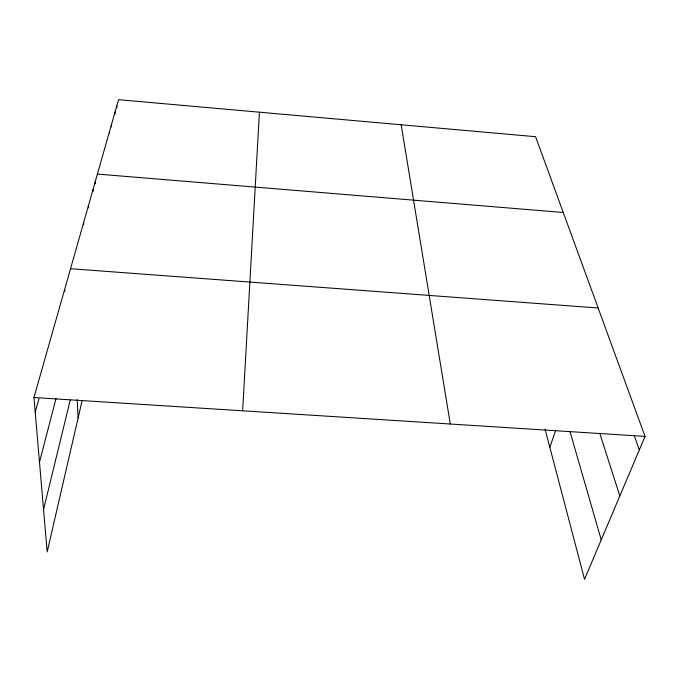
<?xml version="1.0" encoding="UTF-8"?>
<svg xmlns="http://www.w3.org/2000/svg" width="679" height="679" viewBox="0 0 679 679"><rect width="100%" height="100%" fill="white"/><g stroke="black" fill="none" stroke-linecap="round" stroke-linejoin="round"><path stroke-width="1.02" d="M242.641 410.803L259.42 112.188M82.083 400.729L47.182 551.917L33.95 397.521L118.545 99.686L535.578 136.7L645.05 436.41L584.534 579.314L545.076 429.213M43.549 509.496L70.243 400.041M39.492 462.153L55.984 398.649M35.206 412.212L38.958 398.743M549.829 447.3L555.795 430.096M33.95 397.521L645.05 436.41M70.531 268.714L598.148 308.003M97.411 174.079L563.264 212.493M634.602 436.605L639.321 449.939M599.786 433.27L619.808 496.018M570.08 431.844L601.238 539.873M401.179 124.775L450.296 424.019M64.666 289.381L64.777 291.401M77.177 399.608L78.102 417.967M83.602 222.695L83.687 224.791M88.414 205.754L88.491 207.825M93.015 189.568L93.082 191.614M95.238 181.743L95.298 183.78M111.398 124.826L111.441 126.931M109.523 131.429L109.565 133.39M115.04 112.001L115.074 114.089M116.805 105.78L116.839 107.859"/></g></svg>
